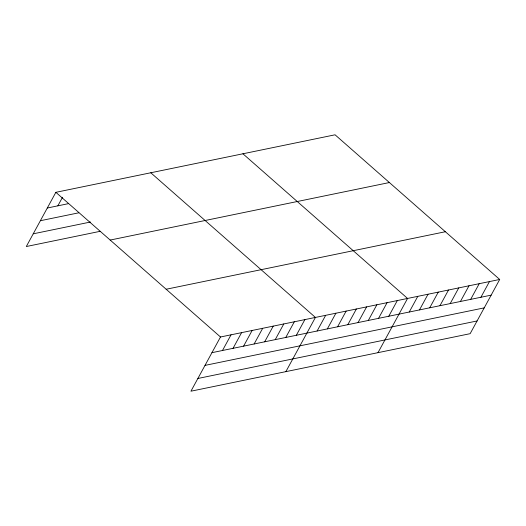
<?xml version="1.0" encoding="UTF-8"?>
<svg xmlns="http://www.w3.org/2000/svg" width="526" height="526" viewBox="0 0 526 526"><rect width="100%" height="100%" fill="white"/><g stroke="black" fill="none" stroke-linecap="round" stroke-linejoin="round"><path stroke-width="0.79" d="M499.7 279.47L220.493 336.988L190.938 391.199L470.145 333.675L499.7 279.47L335.062 134.801L55.855 192.325L26.3 246.53L100.137 231.322M57.853 205.837L62.515 197.276M222.491 350.5L231.045 334.812M233.038 348.324L241.592 332.642M243.584 346.154L252.138 330.466M254.137 343.978L262.684 328.296M264.683 341.808L273.231 326.12M275.23 339.632L283.784 323.95M285.776 337.462L294.33 321.774M296.329 335.286L304.876 319.604M285.868 371.639L315.422 317.428L150.784 172.765M317.112 331.005L325.66 315.324M327.35 328.895L335.897 313.213M337.587 326.791L346.134 311.103M347.824 324.68L356.372 308.992M358.061 322.57L366.615 306.888M368.299 320.459L376.853 304.778M378.536 318.348L387.09 302.667M388.773 316.244L397.327 300.556M378.003 352.657L407.565 298.446L242.927 153.783M409.248 312.023L417.802 296.342M419.485 309.913L428.039 294.231M429.722 307.809L438.276 292.121M439.96 305.698L448.514 290.01M450.197 303.587L458.751 287.906M460.434 301.477L468.988 285.796M470.671 299.366L479.225 283.685M480.909 297.262L489.463 281.574M47.307 208.007L68.4 203.661M40.37 220.723L78.795 212.806M33.23 233.82L90.492 222.025M110.184 240.06L389.391 182.542M166.163 289.247L445.371 231.729M211.945 352.67L491.146 295.152M205.015 365.386L484.216 307.868M197.868 378.483L477.075 320.965M55.855 192.325L220.493 336.988"/></g></svg>
